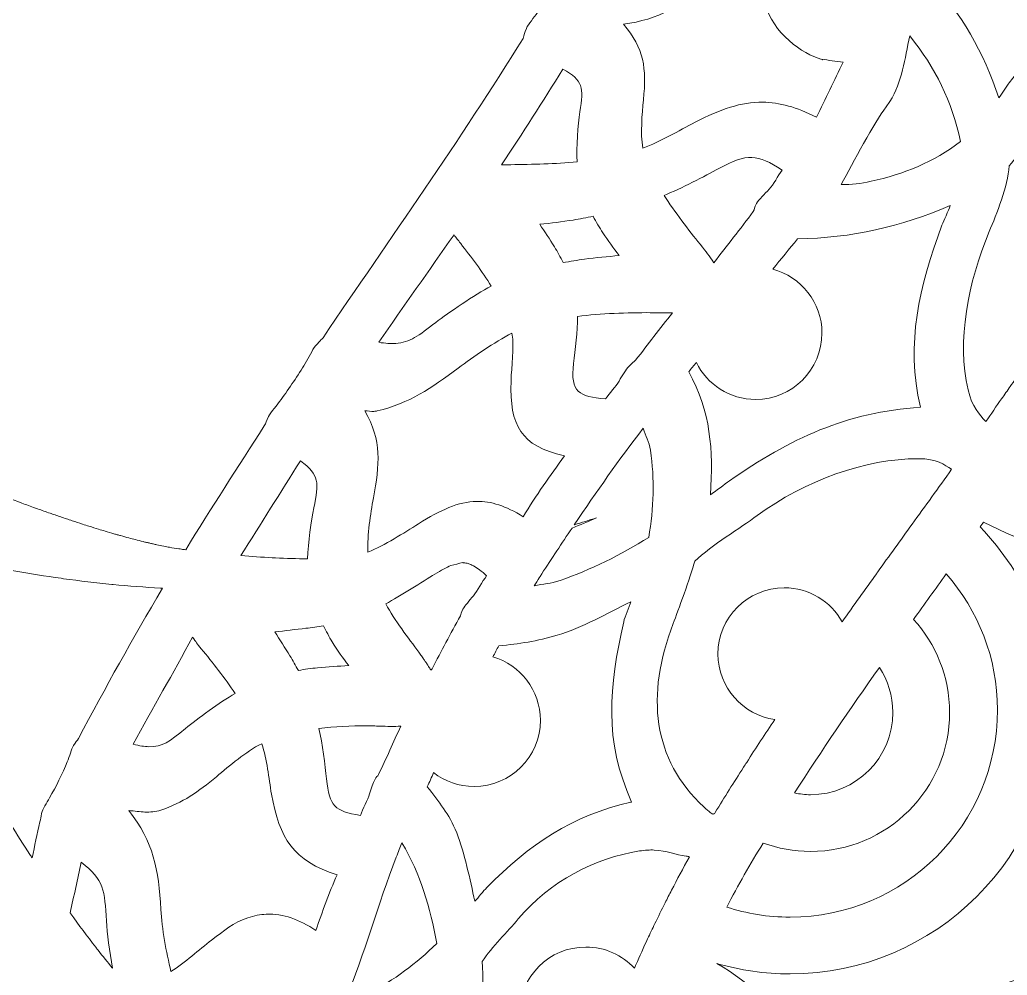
# Model space of a CAD drawing. Header units: millimetres. Extents: x -416 to 1516, y -417 to 43.
# Drawn here: x 591.07 to 625.88, y -150.55 to -116.87 of the extents above; entities that cross this region are included whole.
import ezdxf

# ---------------------------------------------------------------- set-up
doc = ezdxf.new("R2010")
doc.units = ezdxf.units.MM
doc.header["$MEASUREMENT"] = 0
doc.layers.add('Layer 3', color=7, linetype='Continuous')

msp = doc.modelspace()

# ---------------------------------------------------------------- linework, layer by layer
at = {"layer": 'Layer 3', "lineweight": 0}
for points, knots in [([(614.967, -92.277), (614.981, -92.355), (614.992, -92.362), (614.994, -92.395), (615.07, -94.1), (615.103, -95.858), (615.028, -97.536), (614.953, -99.214), (614.743, -100.76), (614.51, -102.409), (614.502, -102.47), (614.471, -102.486), (614.443, -102.592), (614.414, -102.698), (614.422, -102.893), (614.398, -103.052), (614.323, -103.551), (614.188, -104.088), (614.081, -104.593), (614.069, -104.654), (614.055, -104.712), (614.04, -104.774), (613.156, -108.326), (612.01, -111.664), (610.324, -114.93), (610.32, -114.938), (610.327, -114.927), (610.286, -114.982), (610.245, -115.036), (610.168, -115.196), (610.105, -115.304), (609.86, -115.721), (609.594, -116.21), (609.322, -116.615), (609.197, -116.802), (609.002, -117.009), (608.929, -117.178), (608.857, -117.348), (608.859, -117.376), (608.813, -117.525), (606.589, -121.123), (604.125, -124.578), (601.762, -128.085), (601.647, -128.201), (601.624, -128.22), (601.498, -128.367), (601.372, -128.514), (601.263, -128.785), (601.137, -128.988), (600.885, -129.395), (600.565, -129.867), (600.286, -130.255), (600.146, -130.451), (599.924, -130.698), (599.839, -130.855), (599.753, -131.013), (599.753, -131.094), (599.692, -131.189), (598.768, -132.627), (597.816, -134.095), (596.921, -135.552), (596.873, -135.545), (596.824, -135.54), (596.775, -135.534), (596.744, -135.529), (596.709, -135.523), (596.677, -135.518), (596.571, -135.502), (596.465, -135.486), (596.354, -135.466), (596.287, -135.454), (596.216, -135.439), (596.147, -135.425), (596.065, -135.409), (595.985, -135.394), (595.9, -135.376), (595.861, -135.368), (595.821, -135.358), (595.78, -135.348), (595.74, -135.339), (595.7, -135.33), (595.66, -135.321), (595.62, -135.312), (595.58, -135.302), (595.54, -135.293), (595.501, -135.284), (595.462, -135.276), (595.421, -135.266), (595.332, -135.244), (595.239, -135.219), (595.148, -135.196), (595.071, -135.176), (594.995, -135.157), (594.916, -135.136), (594.822, -135.111), (594.725, -135.083), (594.628, -135.056), (594.589, -135.045), (594.549, -135.034), (594.509, -135.023), (594.469, -135.012), (594.43, -135.001), (594.389, -134.989), (594.289, -134.96), (594.185, -134.928), (594.082, -134.898), (594.004, -134.874), (593.926, -134.852), (593.846, -134.827), (593.736, -134.793), (593.624, -134.757), (593.513, -134.722), (593.437, -134.698), (593.363, -134.676), (593.288, -134.651), (593.166, -134.612), (593.042, -134.57), (592.918, -134.529), (592.852, -134.507), (592.786, -134.486), (592.719, -134.464), (592.586, -134.419), (592.451, -134.373), (592.317, -134.326), (592.258, -134.306), (592.2, -134.286), (592.141, -134.266), (591.995, -134.215), (591.849, -134.163), (591.702, -134.111), (591.654, -134.093), (591.606, -134.077), (591.558, -134.059), (591.404, -134.004), (591.249, -133.947), (591.094, -133.891), (591.053, -133.875), (591.012, -133.861), (590.971, -133.845), (590.804, -133.784), (590.637, -133.721), (590.47, -133.659), (590.443, -133.648), (590.415, -133.638), (590.387, -133.627), (590.21, -133.56), (590.033, -133.493), (589.856, -133.425), (589.839, -133.418), (589.822, -133.412), (589.805, -133.405), (589.62, -133.334), (589.437, -133.262), (589.255, -133.191), (589.25, -133.189), (589.246, -133.187), (589.241, -133.186), (589.237, -133.184), (589.232, -133.182), (589.228, -133.18), (589.036, -133.105), (588.851, -133.03), (588.663, -132.955), (588.475, -132.879), (588.283, -132.804), (588.098, -132.729), (588.098, -132.729), (588.098, -132.729), (588.098, -132.729), (588.078, -132.721), (588.058, -132.713), (588.038, -132.705), (588.018, -132.696), (587.997, -132.688), (587.977, -132.68), (585.15, -131.529), (583.47, -128.6), (583.914, -125.58), (583.992, -125.051), (584.068, -124.522), (584.146, -123.994), (584.431, -121.828), (584.888, -119.695), (585.435, -117.602), (585.587, -117.083), (585.702, -116.552), (585.874, -116.04), (585.874, -116.04), (586.363, -114.498), (586.363, -114.498), (586.736, -113.49), (587.082, -112.47), (587.524, -111.495), (588.364, -109.53), (589.328, -107.616), (590.522, -105.868), (591.699, -104.109), (593.054, -102.485), (594.569, -101.031), (596.096, -99.6), (597.809, -98.337), (599.66, -97.241), (603.353, -95.025), (607.499, -93.415), (611.701, -91.798), (612.748, -91.396), (613.796, -90.993), (614.844, -90.587), (614.896, -91.008), (614.935, -91.481), (614.957, -91.899), (614.964, -92.024), (614.953, -92.198), (614.967, -92.277)], [0, 0, 0, 0, 1, 1, 1, 2, 2, 2, 3, 3, 3, 4, 4, 4, 5, 5, 5, 6, 6, 6, 7, 7, 7, 8, 8, 8, 9, 9, 9, 10, 10, 10, 11, 11, 11, 12, 12, 12, 13, 13, 13, 14, 14, 14, 15, 15, 15, 16, 16, 16, 17, 17, 17, 18, 18, 18, 19, 19, 19, 20, 20, 20, 21, 21, 21, 22, 22, 22, 23, 23, 23, 24, 24, 24, 25, 25, 25, 26, 26, 26, 27, 27, 27, 28, 28, 28, 29, 29, 29, 30, 30, 30, 31, 31, 31, 32, 32, 32, 33, 33, 33, 34, 34, 34, 35, 35, 35, 36, 36, 36, 37, 37, 37, 38, 38, 38, 39, 39, 39, 40, 40, 40, 41, 41, 41, 42, 42, 42, 43, 43, 43, 44, 44, 44, 45, 45, 45, 46, 46, 46, 47, 47, 47, 48, 48, 48, 49, 49, 49, 50, 50, 50, 51, 51, 51, 52, 52, 52, 53, 53, 53, 54, 54, 54, 55, 55, 55, 56, 56, 56, 57, 57, 57, 58, 58, 58, 59, 59, 59, 60, 60, 60, 61, 61, 61, 62, 62, 62, 63, 63, 63, 64, 64, 64, 65, 65, 65, 66, 66, 66, 67, 67, 67, 68, 68, 68, 69, 69, 69, 70, 70, 70, 71, 71, 71, 71]), ([(628.409, -108.46), (628.435, -108.657), (628.45, -108.962), (628.474, -109.142), (628.786, -111.467), (629.399, -113.384), (630.764, -115.291), (628.676, -116.091), (627.288, -117.3), (625.947, -119.089), (625.844, -119.226), (625.696, -119.476), (625.58, -119.625), (625.03, -118.002), (624.289, -116.652), (623.094, -115.41), (623.186, -115.094), (623.275, -114.778), (623.362, -114.462), (623.721, -115.29), (624.545, -115.869), (625.505, -115.869), (626.794, -115.869), (627.839, -114.824), (627.839, -113.534), (627.839, -112.245), (626.794, -111.199), (625.505, -111.199), (624.968, -111.199), (624.476, -111.382), (624.081, -111.686), (624.172, -111.308), (624.261, -110.93), (624.347, -110.551), (625.931, -110.197), (627.166, -109.485), (628.409, -108.46)], [0, 0, 0, 0, 1, 1, 1, 2, 2, 2, 3, 3, 3, 4, 4, 4, 5, 5, 5, 6, 6, 6, 7, 7, 7, 8, 8, 8, 9, 9, 9, 10, 10, 10, 11, 11, 11, 12, 12, 12, 12]), ([(615.364, -115.588), (615.828, -115.192), (616.378, -114.727), (616.936, -114.427), (617.06, -114.863), (617.323, -115.452), (617.314, -115.892), (617.291, -116.993), (618.344, -117.87), (619.058, -118.164), (619.298, -118.262), (619.371, -118.283), (619.376, -118.278), (619.38, -118.275), (619.359, -118.264), (619.335, -118.254), (619.566, -118.296), (619.841, -118.338), (620.091, -118.361), (619.788, -119.013), (619.474, -119.663), (619.15, -120.305), (618.449, -119.95), (617.846, -119.783), (617.257, -119.776), (616.5, -119.767), (615.767, -120.022), (614.877, -120.483), (614.3, -120.782), (613.65, -121.159), (613.028, -121.398), (612.949, -120.854), (613.003, -120.215), (613.055, -119.689), (613.165, -118.588), (613.082, -117.865), (612.352, -117.03), (613.576, -116.852), (614.414, -116.399), (615.364, -115.588)], [0, 0, 0, 0, 1, 1, 1, 2, 2, 2, 3, 3, 3, 4, 4, 4, 5, 5, 5, 6, 6, 6, 7, 7, 7, 8, 8, 8, 9, 9, 9, 10, 10, 10, 11, 11, 11, 12, 12, 12, 13, 13, 13, 13]), ([(632.149, -116.933), (632.503, -116.939), (632.773, -117.034), (633.107, -117.032), (633.218, -117.031), (633.29, -117.043), (633.337, -117.058), (632.774, -118.327), (632.165, -119.593), (631.509, -120.854), (631.498, -120.875), (631.486, -120.895), (631.475, -120.916), (631.234, -121.378), (630.985, -121.837), (630.731, -122.293), (630.73, -122.295), (630.729, -122.297), (630.728, -122.299), (630.304, -121.712), (629.616, -121.329), (628.836, -121.329), (627.547, -121.329), (626.502, -122.374), (626.502, -123.664), (626.502, -124.849), (627.386, -125.826), (628.53, -125.976), (628.528, -125.979), (628.526, -125.982), (628.524, -125.986), (627.989, -126.827), (627.44, -127.659), (626.881, -128.484), (626.871, -128.5), (626.861, -128.515), (626.851, -128.53), (626.628, -128.859), (626.402, -129.186), (626.177, -129.513), (626.112, -129.607), (626.047, -129.702), (625.982, -129.796), (625.881, -129.942), (625.779, -130.087), (625.677, -130.232), (625.491, -130.499), (625.305, -130.766), (625.117, -131.032), (624.889, -130.776), (624.641, -130.537), (624.493, -129.911), (624.095, -128.221), (624.492, -126.112), (625.241, -124.334), (625.501, -123.717), (625.899, -122.753), (625.941, -122.021), (626.374, -121.499), (626.901, -120.833), (627.25, -120.297), (628.264, -118.74), (629.784, -117.574), (631.386, -117.056), (631.693, -116.957), (631.936, -116.929), (632.149, -116.933)], [0, 0, 0, 0, 1, 1, 1, 2, 2, 2, 3, 3, 3, 4, 4, 4, 5, 5, 5, 6, 6, 6, 7, 7, 7, 8, 8, 8, 9, 9, 9, 10, 10, 10, 11, 11, 11, 12, 12, 12, 13, 13, 13, 14, 14, 14, 15, 15, 15, 16, 16, 16, 17, 17, 17, 18, 18, 18, 19, 19, 19, 20, 20, 20, 21, 21, 21, 22, 22, 22, 22]), ([(621.081, -122.565), (620.698, -122.651), (620.39, -122.683), (620.028, -122.68), (620.437, -121.899), (621.191, -120.507), (621.605, -119.936), (621.672, -119.843), (621.713, -119.789), (621.742, -119.752), (622.167, -119.052), (622.273, -118.258), (622.438, -117.442), (623.357, -118.574), (623.917, -119.735), (624.232, -121.159), (623.285, -121.896), (622.232, -122.306), (621.081, -122.565)], [0, 0, 0, 0, 1, 1, 1, 2, 2, 2, 3, 3, 3, 4, 4, 4, 5, 5, 5, 6, 6, 6, 6]), ([(610.818, -120.113), (610.751, -120.574), (610.677, -121.361), (610.719, -121.883), (609.949, -121.955), (609.14, -121.965), (608.385, -121.98), (608.225, -121.983), (608.192, -121.981), (608.051, -121.986), (608.792, -120.869), (609.511, -119.754), (610.217, -118.609), (610.935, -119.01), (610.943, -119.26), (610.818, -120.113)], [0, 0, 0, 0, 1, 1, 1, 2, 2, 2, 3, 3, 3, 4, 4, 4, 5, 5, 5, 5]), ([(613.783, -123.06), (614.365, -122.831), (615.228, -122.375), (615.716, -122.113), (616.222, -121.84), (616.555, -121.712), (616.873, -121.723), (617.191, -121.734), (617.496, -121.885), (617.946, -122.169), (617.788, -122.368), (617.644, -122.681), (617.484, -122.845), (617.324, -123.009), (617.127, -123.209), (617.042, -123.347), (616.957, -123.485), (616.981, -123.543), (616.923, -123.624), (616.473, -124.257), (615.994, -124.82), (615.538, -125.439), (615.352, -125.16), (615.291, -125.085), (615.05, -124.786), (614.655, -124.296), (614.144, -123.63), (613.783, -123.06)], [0, 0, 0, 0, 1, 1, 1, 2, 2, 2, 3, 3, 3, 4, 4, 4, 5, 5, 5, 6, 6, 6, 7, 7, 7, 8, 8, 8, 9, 9, 9, 9]), ([(622.816, -130.531), (620.224, -130.69), (618.211, -131.639), (616.085, -133.126), (615.918, -133.242), (615.61, -133.487), (615.416, -133.612), (615.519, -132.031), (615.431, -130.693), (614.65, -129.28), (614.739, -129.17), (614.83, -129.061), (614.919, -128.951), (615.3, -129.722), (616.093, -130.253), (617.011, -130.253), (618.3, -130.253), (619.346, -129.208), (619.346, -127.918), (619.346, -126.837), (618.609, -125.929), (617.611, -125.664), (617.903, -125.309), (618.193, -124.952), (618.485, -124.597), (620.4, -124.557), (622.113, -124.174), (623.869, -123.419), (623.8, -123.616), (623.638, -123.945), (623.576, -124.116), (622.777, -126.307), (622.289, -128.239), (622.816, -130.531)], [0, 0, 0, 0, 1, 1, 1, 2, 2, 2, 3, 3, 3, 4, 4, 4, 5, 5, 5, 6, 6, 6, 7, 7, 7, 8, 8, 8, 9, 9, 9, 10, 10, 10, 11, 11, 11, 11]), ([(611.28, -123.799), (611.386, -123.991), (611.505, -124.2), (611.626, -124.378), (611.816, -124.657), (612, -124.914), (612.196, -125.184), (611.784, -125.218), (611.393, -125.257), (610.977, -125.31), (610.737, -125.341), (610.464, -125.388), (610.22, -125.432), (610.128, -125.248), (610.024, -125.046), (609.918, -124.876), (609.747, -124.599), (609.58, -124.346), (609.4, -124.08), (609.8, -124.038), (610.179, -123.991), (610.582, -123.929), (610.802, -123.895), (611.055, -123.845), (611.28, -123.799)], [0, 0, 0, 0, 1, 1, 1, 2, 2, 2, 3, 3, 3, 4, 4, 4, 5, 5, 5, 6, 6, 6, 7, 7, 7, 8, 8, 8, 8]), ([(603.727, -128.241), (604.612, -126.965), (605.486, -125.713), (606.38, -124.454), (606.473, -124.581), (606.506, -124.617), (606.614, -124.758), (606.97, -125.227), (607.378, -125.738), (607.687, -126.262), (607.097, -126.57), (606.189, -127.196), (605.733, -127.545), (605.127, -128.008), (604.829, -128.248), (604.323, -128.279), (604.154, -128.289), (603.962, -128.276), (603.727, -128.241)], [0, 0, 0, 0, 1, 1, 1, 2, 2, 2, 3, 3, 3, 4, 4, 4, 5, 5, 5, 6, 6, 6, 6]), ([(612.778, -128.868), (612.718, -128.943), (612.651, -128.961), (612.546, -129.077), (612.441, -129.193), (612.304, -129.414), (612.198, -129.607), (612.092, -129.8), (611.852, -130.036), (611.716, -130.236), (610.779, -130.14), (610.471, -130.021), (610.593, -128.982), (610.649, -128.505), (610.742, -127.843), (610.726, -127.328), (611.555, -127.225), (612.501, -127.189), (613.297, -127.196), (613.567, -127.199), (613.695, -127.206), (613.876, -127.206), (613.937, -127.206), (614.003, -127.206), (614.083, -127.204), (613.617, -127.749), (613.233, -128.307), (612.778, -128.868)], [0, 0, 0, 0, 1, 1, 1, 2, 2, 2, 3, 3, 3, 4, 4, 4, 5, 5, 5, 6, 6, 6, 7, 7, 7, 8, 8, 8, 9, 9, 9, 9]), ([(606.528, -129.151), (607.061, -128.753), (607.795, -128.242), (608.42, -127.918), (608.513, -128.473), (608.403, -129.062), (608.387, -129.612), (608.341, -131.172), (608.72, -131.891), (610.273, -132.24), (609.772, -132.944), (609.26, -133.646), (608.819, -134.388), (608.204, -134.005), (607.684, -133.84), (607.178, -133.848), (606.528, -133.858), (605.901, -134.153), (605.126, -134.637), (604.609, -134.96), (603.942, -135.398), (603.346, -135.634), (603.311, -135.027), (603.436, -134.296), (603.538, -133.726), (603.75, -132.551), (603.848, -131.694), (603.233, -130.66), (603.351, -130.656), (603.447, -130.679), (603.556, -130.675), (603.593, -130.674), (603.63, -130.669), (603.671, -130.659), (604.798, -130.388), (605.573, -129.864), (606.528, -129.151)], [0, 0, 0, 0, 1, 1, 1, 2, 2, 2, 3, 3, 3, 4, 4, 4, 5, 5, 5, 6, 6, 6, 7, 7, 7, 8, 8, 8, 9, 9, 9, 10, 10, 10, 11, 11, 11, 12, 12, 12, 12]), ([(610.122, -136.632), (609.765, -136.754), (609.543, -136.753), (609.202, -136.829), (609.26, -136.749), (609.34, -136.61), (609.383, -136.544), (609.426, -136.479), (609.442, -136.447), (609.471, -136.403), (609.823, -135.861), (610.179, -135.324), (610.537, -134.789), (610.827, -134.674), (611.115, -134.554), (611.4, -134.429), (611.4, -134.429), (611.4, -134.429), (611.4, -134.429), (611.399, -134.429), (611.398, -134.43), (611.397, -134.43), (611.398, -134.43), (611.398, -134.429), (611.399, -134.429), (611.399, -134.429), (611.398, -134.43), (611.398, -134.43), (611.398, -134.43), (611.398, -134.429), (611.399, -134.429), (611.399, -134.429), (611.399, -134.429), (611.399, -134.429), (611.399, -134.429), (611.398, -134.429), (611.398, -134.429), (611.398, -134.429), (611.398, -134.429), (611.398, -134.429), (611.398, -134.429), (611.399, -134.429), (611.399, -134.429), (611.139, -134.515), (610.878, -134.595), (610.617, -134.672), (611.396, -133.516), (612.196, -132.378), (613.047, -131.268), (613.143, -131.562), (613.247, -131.715), (613.299, -132.048), (613.455, -133.052), (613.417, -134.096), (613.24, -135.118), (612.265, -135.73), (611.19, -136.266), (610.122, -136.632)], [0, 0, 0, 0, 1, 1, 1, 2, 2, 2, 3, 3, 3, 4, 4, 4, 5, 5, 5, 6, 6, 6, 7, 7, 7, 8, 8, 8, 9, 9, 9, 10, 10, 10, 11, 11, 11, 12, 12, 12, 13, 13, 13, 14, 14, 14, 15, 15, 15, 16, 16, 16, 17, 17, 17, 18, 18, 18, 19, 19, 19, 19]), ([(601.439, -134.081), (601.355, -134.524), (601.236, -135.3), (601.209, -135.878), (600.835, -135.871), (600.461, -135.857), (600.088, -135.839), (600.05, -135.837), (600.012, -135.835), (599.973, -135.833), (599.605, -135.814), (599.238, -135.79), (598.872, -135.76), (598.87, -135.76), (598.868, -135.76), (598.866, -135.76), (599.567, -134.647), (600.26, -133.54), (600.963, -132.421), (601.659, -132.922), (601.607, -133.188), (601.439, -134.081)], [0, 0, 0, 0, 1, 1, 1, 2, 2, 2, 3, 3, 3, 4, 4, 4, 5, 5, 5, 6, 6, 6, 7, 7, 7, 7]), ([(614.104, -138.152), (614.271, -137.72), (614.71, -136.525), (614.862, -135.951), (615.463, -135.394), (616.476, -134.78), (617.06, -134.351), (618.755, -133.107), (620.888, -132.343), (622.735, -132.343), (623.426, -132.342), (623.643, -132.552), (623.917, -132.718), (623.451, -133.368), (622.985, -134.014), (622.521, -134.657), (622.12, -135.213), (621.716, -135.773), (621.311, -136.336), (621.3, -136.352), (621.288, -136.369), (621.276, -136.385), (620.869, -136.952), (620.462, -137.521), (620.056, -138.095), (619.657, -137.379), (618.893, -136.895), (618.016, -136.895), (616.727, -136.895), (615.681, -137.94), (615.681, -139.23), (615.681, -140.406), (616.552, -141.376), (617.683, -141.538), (617.349, -142.039), (617.019, -142.542), (616.693, -143.048), (616.656, -143.106), (616.618, -143.163), (616.581, -143.221), (616.243, -143.749), (615.909, -144.28), (615.584, -144.814), (615.575, -144.829), (615.567, -144.844), (615.558, -144.859), (615.554, -144.855), (615.55, -144.851), (615.546, -144.848), (615.546, -144.848), (615.546, -144.848), (615.546, -144.848), (615.546, -144.848), (615.546, -144.848), (615.546, -144.848), (615.54, -144.842), (615.551, -144.88), (615.512, -144.873), (615.473, -144.865), (615.385, -144.811), (615.18, -144.62), (613.384, -142.95), (613.126, -140.689), (614.104, -138.152)], [0, 0, 0, 0, 1, 1, 1, 2, 2, 2, 3, 3, 3, 4, 4, 4, 5, 5, 5, 6, 6, 6, 7, 7, 7, 8, 8, 8, 9, 9, 9, 10, 10, 10, 11, 11, 11, 12, 12, 12, 13, 13, 13, 14, 14, 14, 15, 15, 15, 16, 16, 16, 17, 17, 17, 18, 18, 18, 19, 19, 19, 20, 20, 20, 21, 21, 21, 21]), ([(615.643, -150.138), (616.463, -150.375), (617.329, -150.505), (618.224, -150.505), (618.224, -150.505), (618.224, -150.505), (618.224, -150.505), (618.224, -150.505), (618.224, -150.505), (618.224, -150.505), (623.357, -150.505), (627.532, -146.329), (627.532, -141.197), (627.532, -138.694), (626.534, -136.423), (624.92, -134.749), (624.961, -134.692), (625.003, -134.635), (625.044, -134.578), (626.449, -135.33), (628.05, -135.762), (629.752, -135.762), (629.752, -135.762), (629.752, -135.762), (629.752, -135.762), (629.752, -135.762), (629.752, -135.762), (629.752, -135.762), (630.492, -135.762), (631.212, -135.679), (631.906, -135.526), (629.271, -137.132), (627.507, -140.034), (627.507, -143.34), (627.507, -146.32), (628.946, -148.965), (631.161, -150.632), (630.418, -150.435), (629.641, -150.325), (628.836, -150.325), (628.836, -150.325), (628.836, -150.325), (628.836, -150.325), (628.836, -150.325), (628.836, -150.325), (628.836, -150.325), (624.683, -150.325), (621.17, -153.11), (620.06, -156.91), (619.738, -154.02), (618.044, -151.539), (615.643, -150.138)], [0, 0, 0, 0, 1, 1, 1, 2, 2, 2, 3, 3, 3, 4, 4, 4, 5, 5, 5, 6, 6, 6, 7, 7, 7, 8, 8, 8, 9, 9, 9, 10, 10, 10, 11, 11, 11, 12, 12, 12, 13, 13, 13, 14, 14, 14, 15, 15, 15, 16, 16, 16, 17, 17, 17, 17]), ([(590.754, -145.234), (590.681, -145.116), (590.609, -144.998), (590.538, -144.88), (590.361, -144.591), (590.188, -144.3), (590.017, -144.008), (589.931, -143.862), (589.846, -143.716), (589.762, -143.569), (589.608, -143.298), (589.456, -143.026), (589.306, -142.754), (589.221, -142.598), (589.134, -142.443), (589.05, -142.286), (588.88, -141.971), (588.714, -141.653), (588.551, -141.334), (588.501, -141.238), (588.45, -141.143), (588.401, -141.047), (587.413, -139.094), (586.528, -137.088), (585.778, -135.052), (586.876, -135.391), (587.984, -135.687), (589.1, -135.937), (589.1, -135.937), (589.1, -135.937), (589.1, -135.937), (589.654, -136.061), (590.211, -136.173), (590.768, -136.275), (590.802, -136.281), (590.835, -136.288), (590.869, -136.294), (591.422, -136.394), (591.976, -136.482), (592.532, -136.56), (592.561, -136.564), (592.591, -136.569), (592.62, -136.573), (593.186, -136.651), (593.754, -136.718), (594.322, -136.773), (594.335, -136.774), (594.348, -136.776), (594.36, -136.777), (594.919, -136.831), (595.478, -136.872), (596.038, -136.904), (596.059, -136.905), (596.081, -136.908), (596.103, -136.909), (596.103, -136.909), (596.103, -136.909), (596.103, -136.909), (595.052, -138.692), (594.105, -140.39), (593.14, -142.209), (593.094, -142.296), (593.046, -142.323), (592.968, -142.452), (592.891, -142.582), (592.828, -142.842), (592.75, -143.027), (592.575, -143.439), (592.349, -143.912), (592.126, -144.301), (592.024, -144.479), (591.882, -144.688), (591.844, -144.845), (591.805, -145.001), (591.815, -145.024), (591.786, -145.147), (591.688, -145.57), (591.599, -145.994), (591.508, -146.417), (591.482, -146.378), (591.458, -146.339), (591.432, -146.3), (591.202, -145.947), (590.976, -145.592), (590.754, -145.234)], [0, 0, 0, 0, 1, 1, 1, 2, 2, 2, 3, 3, 3, 4, 4, 4, 5, 5, 5, 6, 6, 6, 7, 7, 7, 8, 8, 8, 9, 9, 9, 10, 10, 10, 11, 11, 11, 12, 12, 12, 13, 13, 13, 14, 14, 14, 15, 15, 15, 16, 16, 16, 17, 17, 17, 18, 18, 18, 19, 19, 19, 20, 20, 20, 21, 21, 21, 22, 22, 22, 23, 23, 23, 24, 24, 24, 25, 25, 25, 26, 26, 26, 27, 27, 27, 28, 28, 28, 28]), ([(605.355, -139.473), (605.333, -139.44), (605.308, -139.405), (605.281, -139.368), (605.267, -139.347), (605.248, -139.321), (605.231, -139.297), (605.216, -139.276), (605.2, -139.253), (605.182, -139.23), (605.166, -139.207), (605.154, -139.189), (605.135, -139.163), (604.78, -138.675), (604.283, -138.037), (603.975, -137.464), (604.474, -137.179), (605.274, -136.672), (605.704, -136.414), (605.931, -136.277), (606.113, -136.174), (606.272, -136.105), (606.41, -136.073), (606.548, -136.04), (606.686, -136.007), (606.7, -136.007), (606.713, -136.012), (606.727, -136.013), (606.776, -136.017), (606.824, -136.022), (606.873, -136.037), (606.915, -136.05), (606.959, -136.073), (607.002, -136.094), (607.024, -136.104), (607.045, -136.109), (607.068, -136.122), (607.202, -136.198), (607.35, -136.312), (607.529, -136.467), (607.376, -136.672), (607.203, -137.008), (607.06, -137.178), (606.917, -137.348), (606.762, -137.524), (606.688, -137.649), (606.614, -137.775), (606.638, -137.816), (606.601, -137.886), (606.26, -138.522), (605.925, -139.117), (605.61, -139.756), (605.594, -139.769), (605.58, -139.783), (605.564, -139.796), (605.556, -139.783), (605.551, -139.775), (605.543, -139.763), (605.516, -139.718), (605.49, -139.677), (605.467, -139.641), (605.461, -139.632), (605.454, -139.622), (605.448, -139.612), (605.423, -139.574), (605.399, -139.537), (605.374, -139.5), (605.368, -139.492), (605.361, -139.482), (605.355, -139.473)], [0, 0, 0, 0, 1, 1, 1, 2, 2, 2, 3, 3, 3, 4, 4, 4, 5, 5, 5, 6, 6, 6, 7, 7, 7, 8, 8, 8, 9, 9, 9, 10, 10, 10, 11, 11, 11, 12, 12, 12, 13, 13, 13, 14, 14, 14, 15, 15, 15, 16, 16, 16, 17, 17, 17, 18, 18, 18, 19, 19, 19, 20, 20, 20, 21, 21, 21, 22, 22, 22, 23, 23, 23, 23]), ([(625.532, -141.197), (625.532, -145.227), (622.254, -148.505), (618.224, -148.505), (617.444, -148.505), (616.693, -148.378), (615.988, -148.149), (616.389, -147.392), (616.816, -146.64), (617.271, -145.892), (617.792, -146.083), (618.355, -146.189), (618.942, -146.189), (618.942, -146.189), (618.942, -146.189), (618.942, -146.189), (618.942, -146.189), (618.942, -146.189), (618.942, -146.189), (621.646, -146.189), (623.845, -143.99), (623.845, -141.287), (623.845, -140.024), (623.362, -138.875), (622.575, -138.006), (622.96, -137.469), (623.344, -136.934), (623.727, -136.403), (624.849, -137.687), (625.532, -139.362), (625.532, -141.197)], [0, 0, 0, 0, 1, 1, 1, 2, 2, 2, 3, 3, 3, 4, 4, 4, 5, 5, 5, 6, 6, 6, 7, 7, 7, 8, 8, 8, 9, 9, 9, 10, 10, 10, 10]), ([(606.472, -145.535), (606.193, -144.841), (605.858, -144.464), (605.437, -143.905), (605.513, -143.741), (605.587, -143.576), (605.661, -143.411), (606.055, -143.716), (606.549, -143.899), (607.086, -143.899), (608.376, -143.899), (609.421, -142.854), (609.421, -141.565), (609.421, -140.505), (608.715, -139.612), (607.749, -139.327), (607.818, -139.198), (607.887, -139.068), (607.954, -138.94), (608.683, -138.871), (609.293, -138.779), (610.017, -138.565), (610.895, -138.304), (611.777, -137.799), (612.608, -137.384), (612.553, -137.583), (612.398, -137.91), (612.358, -138.09), (611.848, -140.388), (611.651, -142.278), (612.639, -144.447), (612.628, -144.448), (612.628, -144.446), (612.615, -144.449), (610.504, -144.937), (609.055, -145.929), (607.533, -147.463), (607.413, -147.584), (607.237, -147.81), (607.114, -147.945), (606.936, -147.182), (606.752, -146.229), (606.472, -145.535)], [0, 0, 0, 0, 1, 1, 1, 2, 2, 2, 3, 3, 3, 4, 4, 4, 5, 5, 5, 6, 6, 6, 7, 7, 7, 8, 8, 8, 9, 9, 9, 10, 10, 10, 11, 11, 11, 12, 12, 12, 13, 13, 13, 14, 14, 14, 14]), ([(601.567, -139.714), (601.352, -139.735), (601.111, -139.772), (600.892, -139.805), (600.796, -139.641), (600.695, -139.451), (600.596, -139.295), (600.413, -139.005), (600.243, -138.733), (600.06, -138.449), (600.43, -138.411), (600.788, -138.36), (601.161, -138.32), (601.36, -138.299), (601.577, -138.264), (601.778, -138.231), (601.872, -138.417), (601.978, -138.628), (602.082, -138.802), (602.264, -139.104), (602.461, -139.362), (602.67, -139.639), (602.297, -139.656), (601.942, -139.679), (601.567, -139.714)], [0, 0, 0, 0, 1, 1, 1, 2, 2, 2, 3, 3, 3, 4, 4, 4, 5, 5, 5, 6, 6, 6, 7, 7, 7, 8, 8, 8, 8]), ([(595.073, -142.411), (595.757, -141.135), (596.477, -139.904), (597.166, -138.636), (597.282, -138.807), (597.323, -138.864), (597.471, -139.044), (597.865, -139.525), (598.314, -140.078), (598.661, -140.622), (598.124, -140.925), (597.333, -141.513), (596.916, -141.855), (596.357, -142.313), (596.093, -142.513), (595.626, -142.497), (595.47, -142.492), (595.292, -142.463), (595.073, -142.411)], [0, 0, 0, 0, 1, 1, 1, 2, 2, 2, 3, 3, 3, 4, 4, 4, 5, 5, 5, 6, 6, 6, 6]), ([(618.378, -144.127), (619.338, -142.632), (620.345, -141.158), (621.368, -139.704), (621.667, -140.16), (621.845, -140.702), (621.845, -141.287), (621.845, -142.887), (620.543, -144.189), (618.942, -144.189), (618.748, -144.189), (618.561, -144.163), (618.378, -144.127)], [0, 0, 0, 0, 1, 1, 1, 2, 2, 2, 3, 3, 3, 4, 4, 4, 4]), ([(603.309, -141.762), (603.494, -141.763), (603.675, -141.767), (603.848, -141.773), (604.001, -141.779), (604.099, -141.782), (604.191, -141.782), (604.284, -141.782), (604.372, -141.779), (604.507, -141.773), (604.227, -142.343), (604.001, -142.903), (603.716, -143.48), (603.686, -143.541), (603.648, -143.546), (603.586, -143.659), (603.524, -143.773), (603.465, -143.962), (603.405, -144.16), (603.345, -144.358), (603.161, -144.69), (603.078, -144.917), (602.171, -144.761), (601.987, -144.611), (601.881, -143.63), (601.829, -143.151), (601.752, -142.375), (601.618, -141.858), (602.158, -141.785), (602.753, -141.759), (603.309, -141.762)], [0, 0, 0, 0, 1, 1, 1, 2, 2, 2, 3, 3, 3, 4, 4, 4, 5, 5, 5, 6, 6, 6, 7, 7, 7, 8, 8, 8, 9, 9, 9, 10, 10, 10, 10]), ([(596.403, -150.416), (596.234, -149.746), (596.086, -148.898), (596.05, -148.238), (595.975, -146.816), (595.781, -145.862), (594.92, -144.744), (595.115, -144.763), (595.302, -144.791), (595.487, -144.798), (595.673, -144.806), (595.858, -144.793), (596.051, -144.73), (596.816, -144.48), (597.37, -144.078), (598.003, -143.554), (598.484, -143.156), (599.022, -142.679), (599.602, -142.389), (599.795, -142.955), (599.846, -143.59), (599.946, -144.168), (600.215, -145.714), (600.726, -146.536), (602.256, -147.011), (601.979, -147.652), (601.736, -148.311), (601.511, -148.972), (600.92, -148.596), (600.376, -148.367), (599.759, -148.4), (599.553, -148.411), (599.339, -148.452), (599.112, -148.526), (598.591, -148.695), (598.287, -148.987), (597.836, -149.313), (597.385, -149.64), (596.903, -150.123), (596.403, -150.416)], [0, 0, 0, 0, 1, 1, 1, 2, 2, 2, 3, 3, 3, 4, 4, 4, 5, 5, 5, 6, 6, 6, 7, 7, 7, 8, 8, 8, 9, 9, 9, 10, 10, 10, 11, 11, 11, 12, 12, 12, 13, 13, 13, 13]), ([(605.771, -149.436), (605.046, -150.135), (604.268, -150.735), (603.374, -151.176), (603.074, -151.324), (602.836, -151.351), (602.535, -151.451), (603.228, -149.796), (603.699, -148.06), (604.344, -146.391), (604.38, -146.296), (604.424, -146.21), (604.45, -146.12), (604.476, -146.03), (604.509, -145.968), (604.542, -145.885), (605.21, -147.008), (605.537, -148.159), (605.771, -149.436)], [0, 0, 0, 0, 1, 1, 1, 2, 2, 2, 3, 3, 3, 4, 4, 4, 5, 5, 5, 6, 6, 6, 6]), ([(609.937, -157.143), (608.361, -156.033), (607.497, -154.1), (607.398, -151.939), (607.382, -151.573), (607.41, -150.534), (607.368, -150.07), (607.722, -149.537), (608.259, -149.029), (608.645, -148.566), (609.759, -147.23), (611.359, -146.424), (612.913, -146.172), (613.112, -146.14), (613.283, -146.132), (613.435, -146.139), (613.892, -146.16), (614.182, -146.317), (614.555, -146.356), (614.605, -146.361), (614.644, -146.368), (614.677, -146.375), (614.672, -146.384), (614.668, -146.393), (614.663, -146.402), (614.449, -146.785), (614.245, -147.17), (614.046, -147.555), (613.968, -147.704), (613.893, -147.853), (613.818, -148.002), (613.696, -148.245), (613.576, -148.488), (613.459, -148.732), (613.372, -148.911), (613.285, -149.09), (613.202, -149.27), (613.061, -149.573), (612.925, -149.877), (612.792, -150.181), (612.773, -150.224), (612.753, -150.266), (612.735, -150.308), (612.308, -149.847), (611.7, -149.557), (611.023, -149.557), (609.733, -149.557), (608.688, -150.602), (608.688, -151.892), (608.688, -153.182), (609.733, -154.227), (611.023, -154.227), (611.109, -154.227), (611.193, -154.222), (611.277, -154.212), (611.197, -154.465), (611.12, -154.717), (611.045, -154.97), (610.962, -155.252), (610.882, -155.534), (610.805, -155.816), (610.766, -155.96), (610.729, -156.105), (610.692, -156.25), (610.595, -156.622), (610.503, -156.994), (610.419, -157.367), (610.417, -157.375), (610.415, -157.384), (610.413, -157.392), (610.364, -157.348), (610.308, -157.305), (610.241, -157.262), (610.241, -157.262), (610.241, -157.262), (610.241, -157.262), (610.241, -157.262), (610.241, -157.262), (610.241, -157.262), (610.231, -157.256), (610.242, -157.287), (610.212, -157.29), (610.183, -157.293), (610.112, -157.266), (609.937, -157.143)], [0, 0, 0, 0, 1, 1, 1, 2, 2, 2, 3, 3, 3, 4, 4, 4, 5, 5, 5, 6, 6, 6, 7, 7, 7, 8, 8, 8, 9, 9, 9, 10, 10, 10, 11, 11, 11, 12, 12, 12, 13, 13, 13, 14, 14, 14, 15, 15, 15, 16, 16, 16, 17, 17, 17, 18, 18, 18, 19, 19, 19, 20, 20, 20, 21, 21, 21, 22, 22, 22, 23, 23, 23, 24, 24, 24, 25, 25, 25, 26, 26, 26, 27, 27, 27, 28, 28, 28, 28]), ([(592.868, -148.382), (592.86, -148.371), (592.852, -148.36), (592.845, -148.35), (592.983, -147.759), (593.119, -147.167), (593.235, -146.567), (594.06, -147.192), (594.058, -147.559), (594.127, -148.64), (594.153, -149.057), (594.242, -149.718), (594.341, -150.301), (594.171, -150.091), (594, -149.883), (593.833, -149.67), (593.807, -149.636), (593.781, -149.601), (593.755, -149.567), (593.453, -149.176), (593.158, -148.781), (592.868, -148.382)], [0, 0, 0, 0, 1, 1, 1, 2, 2, 2, 3, 3, 3, 4, 4, 4, 5, 5, 5, 6, 6, 6, 7, 7, 7, 7])]:
    msp.add_open_spline(points, degree=3, knots=knots, dxfattribs=at)

doc.saveas('drawing.dxf')
